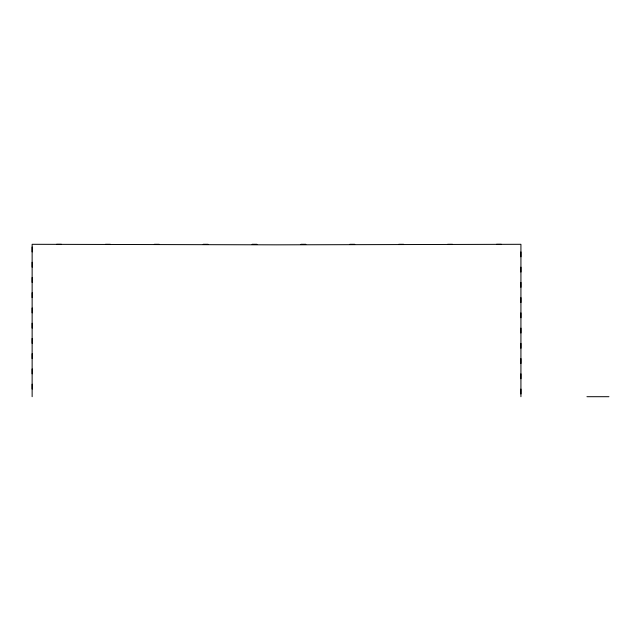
<?xml version="1.0" encoding="UTF-8"?>
<svg xmlns="http://www.w3.org/2000/svg" width="641" height="641" viewBox="0 0 641 641"><rect width="100%" height="100%" fill="white"/><g stroke="black" fill="none" stroke-linecap="round" stroke-linejoin="round"><path stroke-width="0.96" d="M520.925 396.699L520.925 244.301L276.527 244.83L32.138 244.301L32.138 396.699M56.576 244.301L61.464 244.301M105.461 244.301L110.348 244.301M154.337 244.301L159.224 244.301M203.213 244.301L208.101 244.301M252.089 244.301L256.977 244.301M300.974 244.301L305.861 244.301M349.85 244.301L354.737 244.301M398.726 244.301L403.614 244.301M447.602 244.301L452.49 244.301M496.487 244.301L501.374 244.301M586.94 396.699L608.95 396.699M520.925 251.921L520.925 256.809M520.925 267.161L520.925 272.048M520.925 282.401L520.925 287.288M520.925 297.64L520.925 302.528M520.925 312.88L520.925 317.768M520.925 328.12L520.925 333.008M520.925 343.36L520.925 348.247M520.925 358.599L520.925 363.487M520.925 373.839L520.925 378.727M520.925 389.079L520.925 393.967M32.138 247.033L32.138 251.921M32.138 262.273L32.138 267.161M32.138 277.513L32.138 282.401M32.138 292.753L32.138 297.64M32.138 307.992L32.138 312.88M32.138 323.232L32.138 328.12M32.138 338.472L32.138 343.36M32.138 353.712L32.138 358.599M32.138 368.952L32.138 373.839M32.138 384.191L32.138 389.079"/></g></svg>
